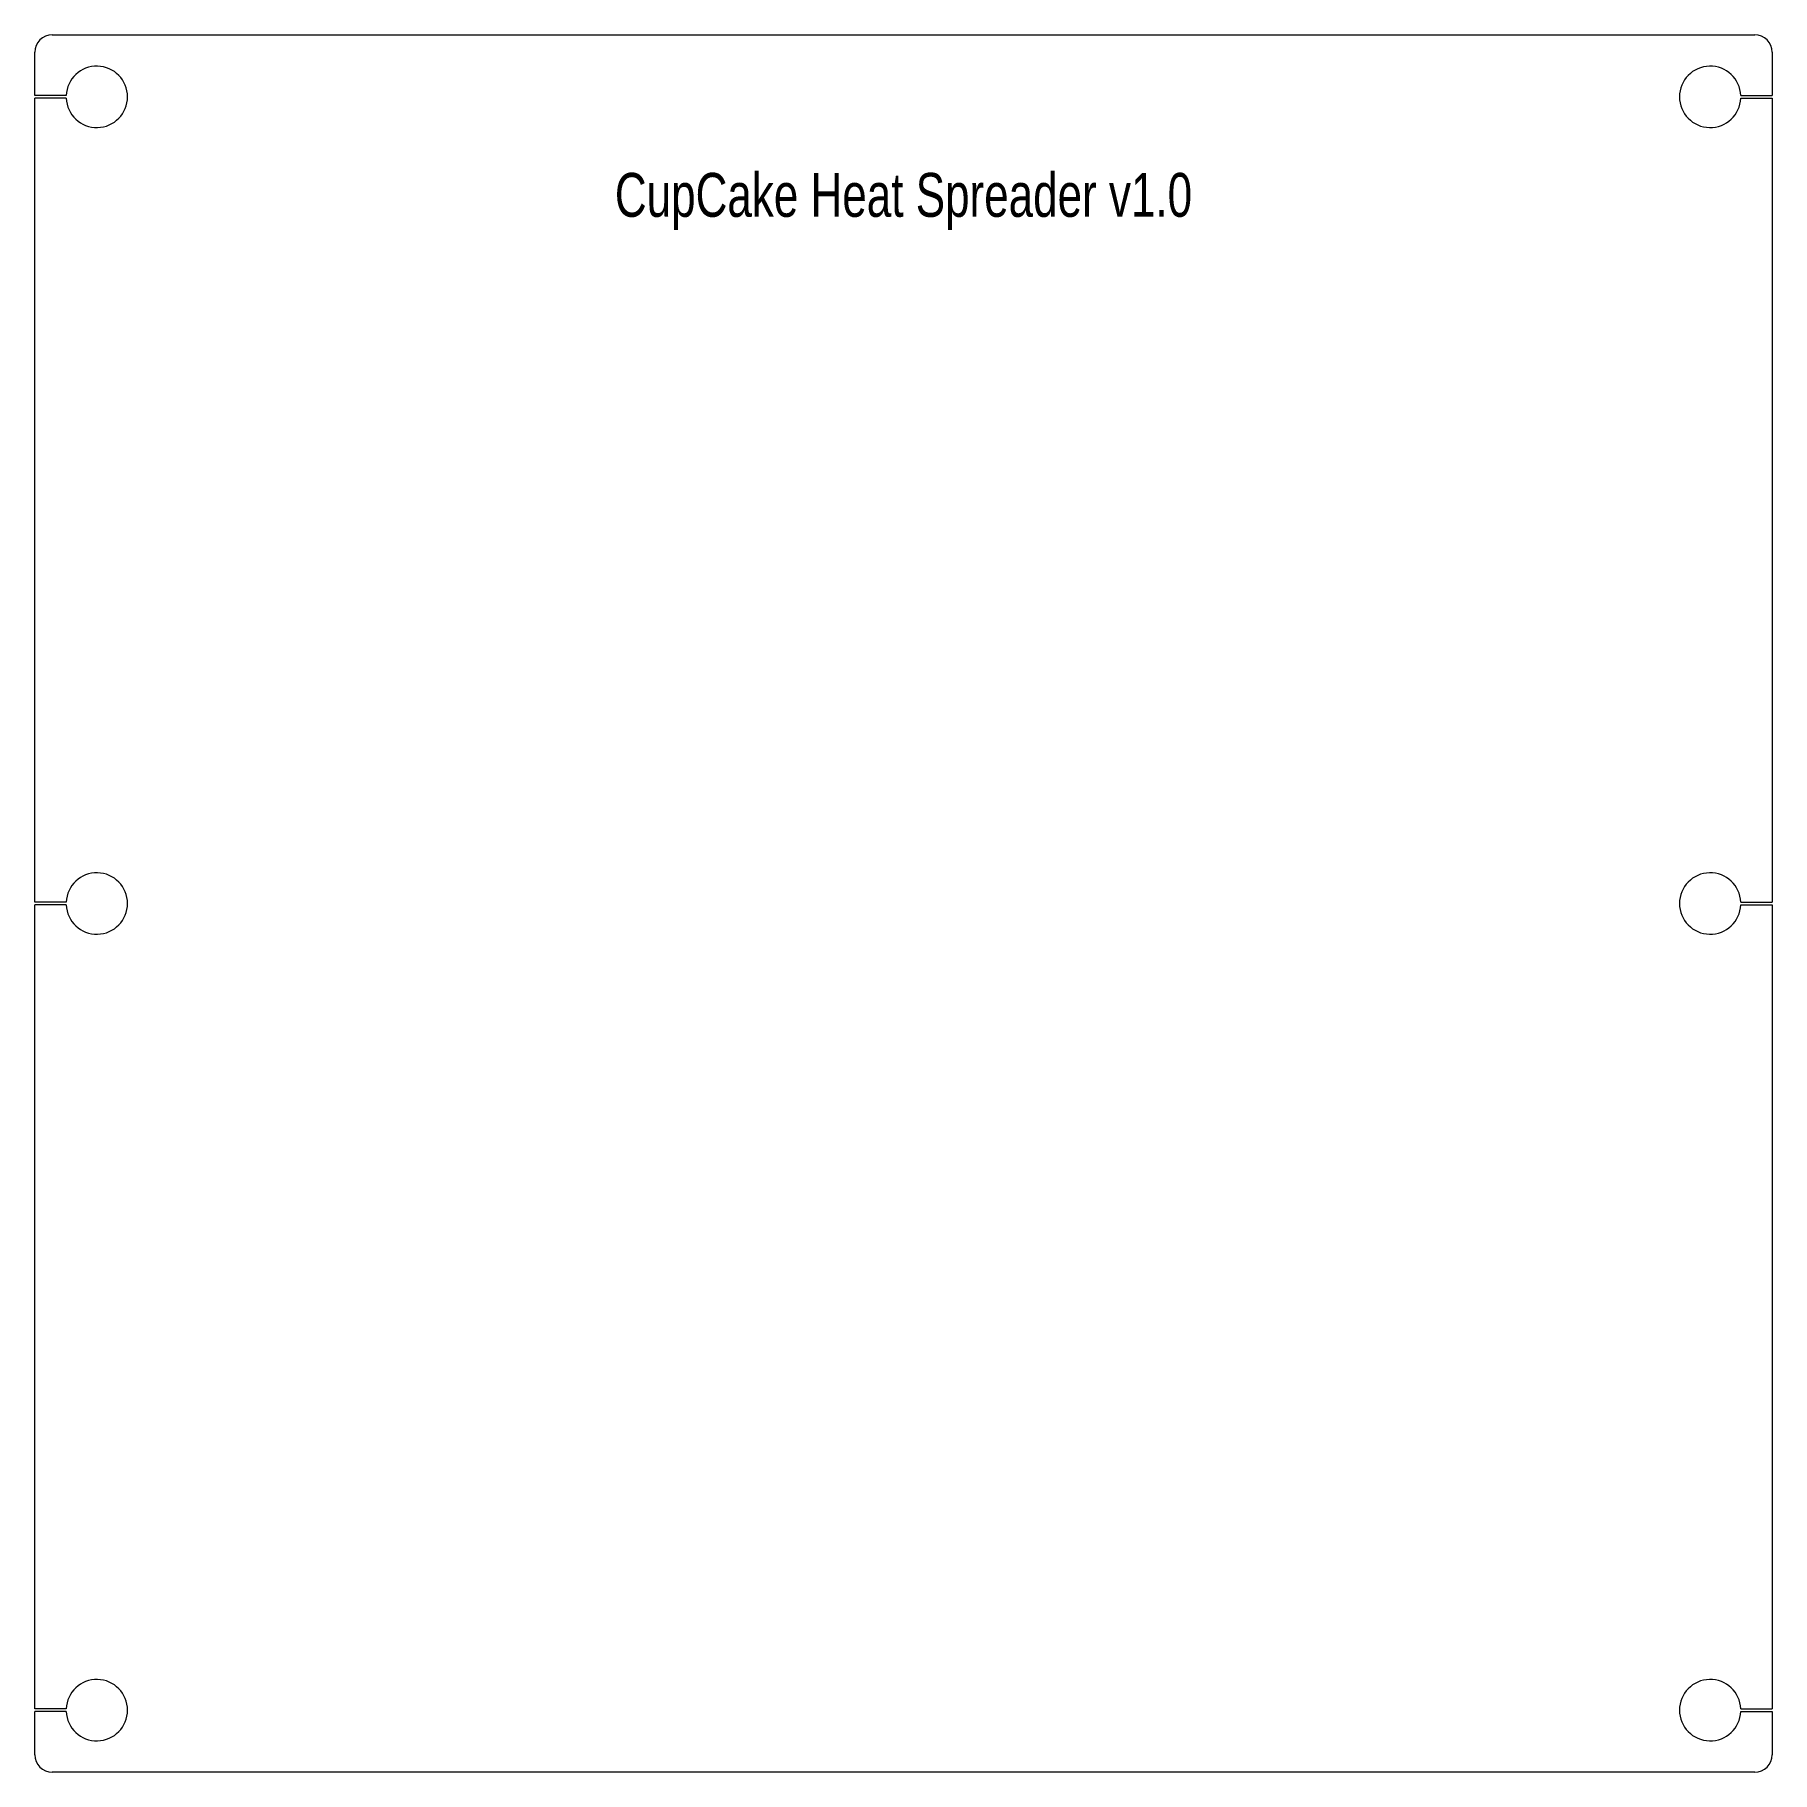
# Model space of a CAD drawing. Header units: millimetres. Extents: x -49.5 to 49.5, y -49.5 to 49.5.
import ezdxf

# ---------------------------------------------------------------- set-up
doc = ezdxf.new("R2010")
doc.units = ezdxf.units.MM
doc.layers.add('cuts', color=7, linetype='CONTINUOUS', lineweight=0, true_color=0x000000)
doc.layers.add('platform-text', color=1, linetype='CONTINUOUS', lineweight=0, true_color=0xff0000)
doc.styles.get("Standard").update_dxf_attribs({"font": 'txt', "width": 0.75})

msp = doc.modelspace()

# ---------------------------------------------------------------- linework, layer by layer
at = {"layer": 'cuts'}
for p, q in [((-48.5, 49.5), (48.5, 49.5)), ((-49.5, 46.037), (-49.5, 48.5)), ((49.5, 48.5), (49.5, 46.037)), ((-47.71, 46.037), (-49.5, 46.037)), ((-49.5, 0.075), (-49.5, 45.887)), ((-47.71, 45.887), (-49.5, 45.887)), ((47.71, 46.037), (49.5, 46.037)), ((47.71, 45.887), (49.5, 45.887)), ((49.5, 45.887), (49.5, 0.075)), ((-47.71, 0.075), (-49.5, 0.075)), ((47.71, 0.075), (49.5, 0.075)), ((-49.5, -45.887), (-49.5, -0.075)), ((-47.71, -0.075), (-49.5, -0.075)), ((47.71, -0.075), (49.5, -0.075)), ((49.5, -0.075), (49.5, -45.887)), ((-47.71, -45.887), (-49.5, -45.887)), ((-47.71, -46.037), (-49.5, -46.037)), ((-49.5, -48.5), (-49.5, -46.037)), ((47.71, -45.887), (49.5, -45.887)), ((47.71, -46.037), (49.5, -46.037)), ((49.5, -46.037), (49.5, -48.5)), ((48.5, -49.5), (-48.5, -49.5))]:
    msp.add_line(p, q, dxfattribs=at)
for centre, radius, start, end in [((-48.5, 48.5), 1, 90, 180), ((48.5, 48.5), 1, 0, 90), ((-45.962, 45.962), 1.75, 182.45629, 177.54371), ((45.962, 45.962), 1.75, 2.45629, 357.54371), ((-45.962, 0), 1.75, 182.45629, 177.54371), ((45.962, 0), 1.75, 2.45629, 357.54371), ((-45.962, -45.962), 1.75, 182.45629, 177.54371), ((45.962, -45.962), 1.75, 2.45629, 357.54371), ((-48.5, -48.5), 1, 180, 270), ((48.5, -48.5), 1, 270, 0)]:
    msp.add_arc(centre, radius, start, end, dxfattribs=at)

# ---------------------------------------------------------------- texts
at = {"layer": 'platform-text', "insert": (0, 40), "char_height": 2.5, "width": 100, "attachment_point": 5}
msp.add_mtext('CupCake\\~Heat\\~Spreader\\~v1.0', dxfattribs=at)

doc.saveas('drawing.dxf')
